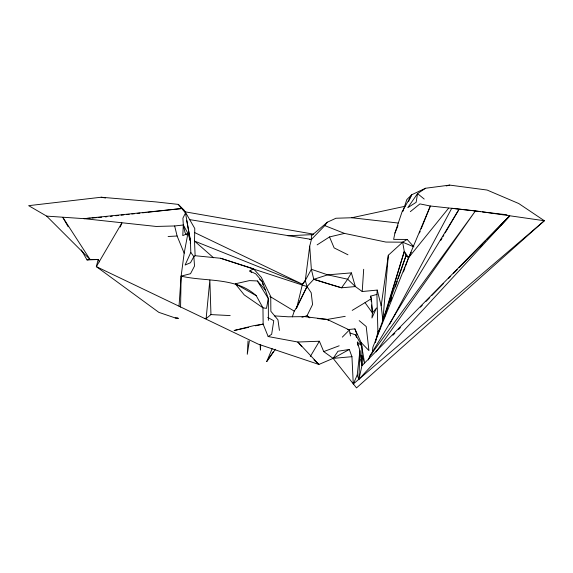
<?xml version="1.0" encoding="UTF-8"?>
<svg xmlns="http://www.w3.org/2000/svg" width="573" height="573" viewBox="0 0 573 573"><rect width="100%" height="100%" fill="white"/><g stroke="black" fill="none" stroke-linecap="round" stroke-linejoin="round"><path stroke-width="0.86" d="M180.574 307.142L181.118 276.136L184.169 253.202L187.915 233.412L183.317 224.996L182.902 218.191L185.502 212.991L178.275 204.389L156.1 201.932L101.17 197.234L28.65 205.664L46.664 216.121L90.033 259.447L98.155 259.512L99.451 261.868M375.394 342.675L377.894 331.896L376.912 294.393L377.206 290.081L362.215 291.528L355.353 286.564L347.682 279.201L327.692 274.847L311.354 269.296L309.707 246.197L311.426 239.414L311.39 235.775L327.384 222.188L335.957 218.241L351.858 217.747L398.149 223.033M190.308 243.432L190.429 240.796L185.502 212.991M46.664 216.121L84.03 218.657L156.143 226.45L174.658 225.963L183.317 224.996L182.78 235.61L187.915 233.412L190.429 240.796L190.795 252.442L185.1 265.041L190.523 262.713L193.853 256.604L190.795 252.442M260.694 344.853L260.421 350.074L260.135 344.76M248.045 340.871L247.271 354.279L249.355 341.014M362.215 291.528L363.683 269.289M179.041 306.118L181.118 276.136L190.53 273.708L194.519 266.058L193.853 256.604M309.635 239.528L311.426 239.414L324.798 225.612L344.502 233.404L385.887 242.064L402.654 242.193L404.287 251.411L382.879 320.608L388.336 255.229L402.654 242.193L407.131 239.435L413.907 246.856M376.912 294.393L370.659 296.141L371.426 298.597L372.429 312.965L371.934 317.986L376.525 307.98L372.429 312.965L365.044 302.637L352.209 310.394M372.321 352.853L372.865 347.259L408.599 257.664L430.359 206.008L475.483 210.864L544.35 220.741L356.521 387.9L333.149 358.376L323.724 351.6L319.39 341.229L297.867 342.031L268.164 336.544L263.15 324.132L262.957 307.816L256.224 295.682C235.868 277.01 206.137 281.966 181.118 276.136M81.33 249.914L87.024 259.934L98.155 259.512L96.343 266.624L258.366 344.194L318.875 364.457L333.149 358.376L337.991 351.228L349.301 349.458L351.944 356.685L353.276 384.025L357.215 375.071L359.908 350.733L357.33 342.081L361.892 345.999L362.007 365.295M301.957 317.249L307.035 315.73L312.572 304.521L311.196 292.753L307.028 286.572L305.294 280.491L309.707 246.197M382.879 320.608L381.174 305.738L388.336 255.229M353.276 384.025L544.35 220.741L518.758 203.537L487.093 190.043L449.719 185.1L425.553 188.252L411.743 194.741L402.096 211.738L394.933 233.061L393.63 239.378L407.131 239.435M296.055 308.482L296.835 307.4L302.444 284.222L305.294 280.491L311.354 269.296L313.775 279.287L307.028 286.572L296.055 308.482L294.243 311.125L292.337 316.848M384.462 317.356L404.287 251.411L408.599 257.664L405.562 266.058M402.919 211.358L406.816 199.583L411.743 194.741L408.463 201.717M390.32 301.448L391.767 297.222M395.248 287.094L397.275 281.185M398.142 278.65L405.971 255.852L404.287 251.411M368.346 359.944L369.535 356.614L458.729 209.818L445.178 232.867M375.43 341.042L405.971 255.852L408.599 257.664L448.616 208.171M403.442 271.939L404.961 267.741M120.301 227.015L121.891 222.911L96.343 266.624L158.814 312.342L175.231 317.943L178.661 318.423M419.5 232.967L420.159 231.334M421.148 228.885L430.359 206.008L419.923 203.902L410.318 211.666M394.933 233.061L397.999 225.612M275.477 349.236L266.76 361.499L272.146 348.678M360.388 343.972L361.083 342.482L354.909 328.881L347.367 329.64M296.835 307.4L307.028 286.572L220.662 258.273L195.121 255.716L193.667 256.604M408.599 257.664L411.256 252.263M389.69 324.189L451.746 208.264L471.027 210.549M326.445 283.298L313.775 279.287L327.692 274.847L351.378 272.877L347.682 279.201L341.551 287.811L327.283 283.549M440.658 240.553L442.012 238.246M442.922 236.713L443.824 235.174M310.322 356.485L319.39 341.229M266.76 361.499L273.257 351.872M302.322 284.745L305.294 280.491M376.06 351.886L475.483 210.864L369.535 356.614M377.894 331.896L380.228 328.694M324.798 225.612L327.384 222.188M360.739 359.6L361.928 365.732L359.908 350.733L358.906 379.319L361.928 365.732L509.684 215.942L358.906 379.319L357.215 375.071M500.494 225.726L509.684 215.942L486.577 239.543M480.009 246.942L482.48 244.356M494.227 232.086L497.937 228.212M499.169 226.922L509.684 215.942M392.935 335.226L394.804 333.314M398.55 329.482L400.427 327.57M420.403 307.157L422.28 305.244M426.026 301.419L429.771 297.588M431.641 295.675L443.502 283.556M448.494 278.457L450.371 276.537M453.494 273.35L457.24 269.525M459.109 267.612L485.331 240.818M342.317 337.132L349.394 329.976L327.247 319.433L304.729 316.633L288.248 316.797L274.403 315.881M230.181 315.587L210.957 314.591L206.122 318.595L204.346 318.595M425.553 188.252L417.545 193.588L407.797 207.67L416.141 202.319L417.545 193.588L424.206 199.067M317.148 244.872L329.518 236.936L344.502 233.404M268.164 336.544L271.659 334.31L273.751 320.737L267.741 317.442M365.044 302.637L371.426 298.597M251.697 272.641L249.735 270.986L253.452 268.751L261.309 277.339L270.728 296.456L270.864 311.289L277.955 319.82L279.423 330.392M349.301 349.458L333.149 358.376L351.944 356.685M323.724 351.6L339.166 345.791M446.238 185.953L449.719 185.1M257.356 280.949L268.329 298.59L266.466 308.367L262.957 307.816L244.205 294.887L235.295 283.793L249.427 280.612L257.356 280.949L265.385 290.024L268.329 298.59L268.393 320.314M248.618 327.326L234.085 330.521L253.502 325.715L263.15 324.132L255.458 325.822M351.858 217.747L405.075 206.28M317.671 318.574L327.247 319.433L345.233 316.332M87.024 259.934L90.033 259.447L62.923 217.532L68.18 226.786M110.496 216.358L112.279 216.164M115.832 215.77L118.504 215.477M121.175 215.183L123.84 214.889M126.511 214.596L129.176 214.309M131.847 214.016L134.519 213.722M137.183 213.428L139.855 213.135M142.519 212.841L146.079 212.447M147.855 212.254L181.662 208.543L84.03 218.657L90.197 218.141M91.959 217.998L96.364 217.633M98.126 217.482L101.65 217.188M105.174 216.895L106.943 216.744M168.118 236.491L177.107 236.012L184.169 253.202M287.732 235.768L313.589 234.565M175.231 317.943L177.881 318.001M204.353 318.552L206.122 318.595L209.854 280.061L210.957 314.591M472.782 210.757L480.668 211.688M482.423 211.895L506.969 214.803M189.348 219.574L311.426 239.414M101.17 197.234L105.575 198M184.914 211.795L313.61 234.171M313.775 279.287L341.551 287.811L355.353 286.564L351.378 272.877M220.662 258.273L253.452 268.751M350.003 332.97L355.711 334.911L361.892 345.999M402.654 242.193L413.104 246.526M249.735 270.986L255.716 273.822L262.19 281.429L265.385 290.024M194.784 232.638L302.444 284.222L194.526 241.09L194.777 228.491L184.377 210.42L178.275 204.389M347.954 254.784L334.138 247.908L329.518 236.936M235.295 283.793L256.224 295.682M269.869 296.399L294.243 311.125M307.035 315.73L309.828 317.879M259.569 279.23L262.19 281.429L262.957 284.888M359.178 320.629L366.204 326.524L368.919 350.569L361.083 342.482L364.564 362.953L361.85 355.267L361.964 365.51M213.593 257.8L194.526 241.09L195.121 255.716M327.247 319.433L328.558 320.594M313.99 359.901L318.875 364.457L297.867 342.031L301.828 346.629M186.511 234.866L185.043 232.638L183.317 224.996M189.455 239.313L190.429 240.796L186.762 220.698M354.909 328.881L356.922 334.596M355.711 334.911L356.478 337.461M377.206 290.081L381.174 305.738M174.658 225.963L177.107 236.012M357.33 342.081L358.01 345.583M349.394 329.976L350.497 335.936M370.659 296.141L370.846 297.91M371.032 299.686L371.218 301.455M371.591 304.994L372.429 312.965"/></g></svg>
